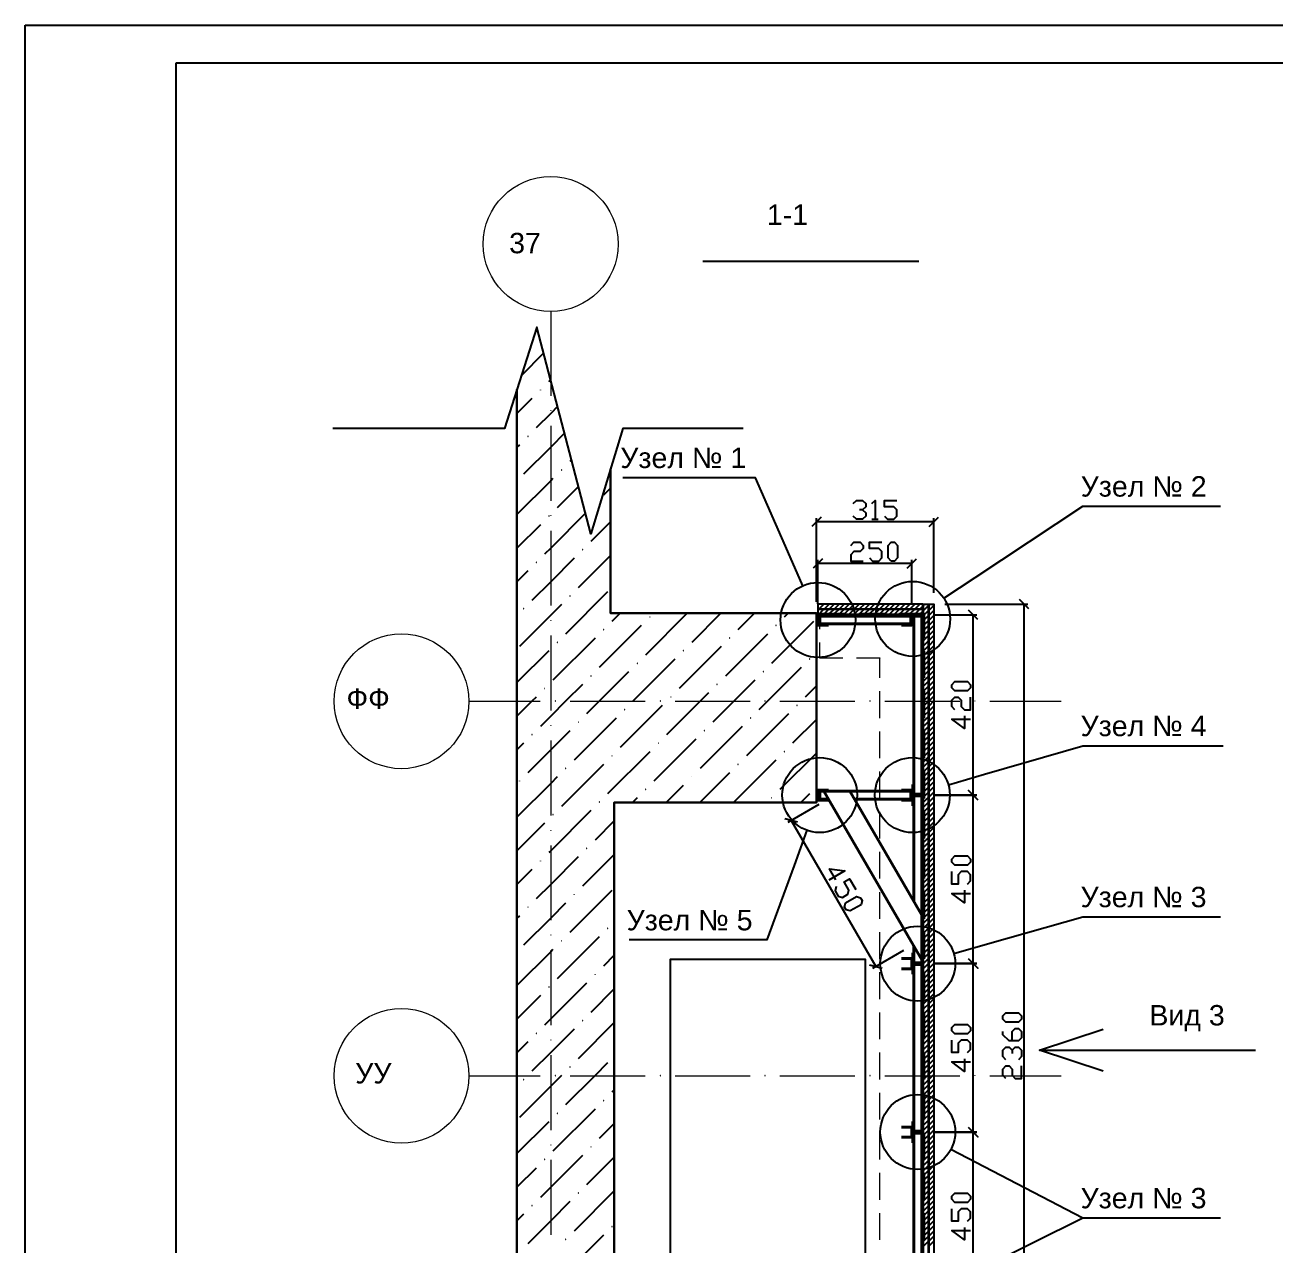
# Model space of a CAD drawing. Header units: millimetres. Extents: x 0 to 146, y 0 to 23.
# Drawn here: x 112.57 to 121.77, y 14.48 to 23.45 of the extents above; entities that cross this region are included whole.
import ezdxf

# ---------------------------------------------------------------- set-up
doc = ezdxf.new("R2010")
doc.units = ezdxf.units.MM
doc.layers.add('PDF _0', color=7, linetype='Continuous')
doc.layers.add('PDF _Текст', color=7, linetype='Continuous')
doc.layers.add('PDF _Оси-1', color=7, linetype='Continuous', true_color=0xaaaaaa)
doc.layers.add('PDF _Оси-3', color=7, linetype='Continuous', true_color=0x989898)
doc.styles.add('PDF ArialMT-Identity-H', font='arial.ttf')
doc.styles.add('PDF GOST Common-Identity-H', font='arial.ttf')

msp = doc.modelspace()

# ---------------------------------------------------------------- linework, layer by layer
at = {"layer": 'PDF _0', "lineweight": 25}
for points in [[(112.5689, 23.4484), (145.5534, 23.4484), (145.5534, 0.126), (112.5689, 0.126)], [(113.6795, 23.1707), (145.2757, 23.1707), (145.2757, 0.4036), (113.6795, 0.4036)], [(118.9375, 19.5093), (118.9146, 19.5322), (118.9146, 19.624), (118.9375, 19.647), (118.9605, 19.647), (118.9834, 19.624), (118.9834, 19.5322), (118.9605, 19.5093)], [(118.3981, 19.1585), (119.1692, 19.1585), (119.1692, 19.1929), (118.3981, 19.1929)], [(118.3981, 19.1186), (119.1692, 19.1186), (119.1692, 19.153), (118.3981, 19.153)], [(119.1748, 12.7025), (119.1748, 19.1929), (119.2092, 19.1929), (119.2092, 12.7025)], [(119.2147, 12.7025), (119.2147, 19.1929), (119.2491, 19.1929), (119.2491, 12.7025)], [(119.5205, 18.5772), (119.4976, 18.5543), (119.4058, 18.5543), (119.3829, 18.5772), (119.3829, 18.6002), (119.4058, 18.6231), (119.4976, 18.6231), (119.5205, 18.6002)], [(119.5673, 17.789), (119.2518, 17.789)], [(119.5742, 17.7546), (119.5054, 17.8234)], [(119.5205, 17.2958), (119.4976, 17.2728), (119.4058, 17.2728), (119.3829, 17.2958), (119.3829, 17.3187), (119.4058, 17.3416), (119.4976, 17.3416), (119.5205, 17.3187)], [(118.593, 16.9657), (118.6013, 16.997), (118.6807, 17.0431), (118.712, 17.0348), (118.7235, 17.0149), (118.7152, 16.9836), (118.6358, 16.9375), (118.6045, 16.9458)], [(119.5054, 16.5846), (119.5742, 16.5157)], [(119.5673, 16.5502), (119.2518, 16.5502)], [(119.8947, 16.1427), (119.8717, 16.1197), (119.78, 16.1197), (119.757, 16.1427), (119.757, 16.1656), (119.78, 16.1886), (119.8717, 16.1886), (119.8947, 16.1656)], [(119.5205, 16.0569), (119.4976, 16.034), (119.4058, 16.034), (119.3829, 16.0569), (119.3829, 16.0799), (119.4058, 16.1028), (119.4976, 16.1028), (119.5205, 16.0799)], [(119.5673, 15.3113), (119.2518, 15.3113)], [(119.5054, 15.3457), (119.5742, 15.2769)], [(119.5205, 14.8181), (119.4976, 14.7951), (119.4058, 14.7951), (119.3829, 14.8181), (119.3829, 14.841), (119.4058, 14.864), (119.4976, 14.864), (119.5205, 14.841)]]:
    msp.add_lwpolyline(points, close=True, dxfattribs=at)
for points in [[(119.1399, 21.7107), (117.5515, 21.7107)], [(117.8491, 20.4838), (116.9642, 20.4838), (116.7282, 19.709), (116.3311, 21.2279), (116.0949, 20.4838), (114.8318, 20.4838)], [(116.3812, 21.036), (116.2185, 20.8732)], [(116.4325, 20.84), (116.4195, 20.827)], [(116.2959, 20.7034), (116.1855, 20.593)], [(116.4837, 20.644), (116.4333, 20.5936), (116.3268, 20.4871)], [(116.535, 20.448), (116.4333, 20.3463), (116.2341, 20.1471)], [(116.2032, 20.3635), (116.1855, 20.3458)], [(116.5862, 20.252), (116.574, 20.2398)], [(116.4504, 20.1162), (116.4333, 20.0991), (116.1855, 19.8513)], [(116.6375, 20.0561), (116.4813, 19.8999)], [(118.2873, 19.3279), (118.1765, 19.58), (117.9385, 20.1216), (117.9375, 20.1216), (116.9645, 20.1216)], [(116.8738, 20.0451), (116.8213, 19.9926)], [(118.6579, 19.9313), (118.6808, 19.9542), (118.7267, 19.9542), (118.7497, 19.9313), (118.7497, 19.9083), (118.7267, 19.8854), (118.7038, 19.8854)], [(118.7267, 19.8854), (118.7497, 19.8625), (118.7497, 19.8395), (118.7267, 19.8166), (118.6808, 19.8166), (118.6579, 19.8395)], [(118.7956, 19.9313), (118.8185, 19.9542), (118.8185, 19.8166)], [(118.8873, 19.8395), (118.9103, 19.8166), (118.9561, 19.8166), (118.9791, 19.8395), (118.9791, 19.8854), (118.9561, 19.9083), (118.8873, 19.9083), (118.8873, 19.9542), (118.9791, 19.9542)], [(119.3245, 19.2359), (119.554, 19.3879), (120.3455, 19.9117), (120.3464, 19.9117), (121.358, 19.9117)], [(116.3577, 19.7763), (116.1855, 19.6041)], [(116.6887, 19.8601), (116.4333, 19.6047), (116.3886, 19.56)], [(116.8738, 19.7979), (116.7286, 19.6527)], [(118.4223, 19.8317), (118.3535, 19.7629)], [(118.3879, 19.208), (118.3879, 19.8248)], [(119.2491, 19.7973), (118.3879, 19.7973)], [(118.7956, 19.8166), (118.8414, 19.8166)], [(119.2147, 19.7629), (119.2835, 19.8317)], [(119.2491, 19.2755), (119.2491, 19.8248)], [(118.6393, 19.624), (118.6622, 19.647), (118.7081, 19.647), (118.7311, 19.624), (118.7311, 19.6011), (118.7081, 19.5781), (118.6622, 19.5781), (118.6393, 19.5552), (118.6393, 19.5093), (118.7311, 19.5093)], [(118.777, 19.5322), (118.7999, 19.5093), (118.8458, 19.5093), (118.8687, 19.5322), (118.8687, 19.5781), (118.8458, 19.6011), (118.777, 19.6011), (118.777, 19.647), (118.8687, 19.647)], [(116.6049, 19.5291), (116.4333, 19.3574), (116.2959, 19.2201)], [(116.8738, 19.5507), (116.6358, 19.3128)], [(118.4325, 19.5244), (118.3636, 19.4556)], [(118.3981, 19.1957), (118.3981, 19.5176)], [(119.055, 19.4556), (119.1238, 19.5244)], [(119.0894, 19.1957), (119.0894, 19.5176)], [(116.265, 19.4364), (116.1855, 19.3569)], [(119.0894, 19.49), (118.3981, 19.49)], [(116.8522, 19.2819), (116.5431, 18.9728)], [(119.9484, 19.1585), (119.8795, 19.2273)], [(116.5122, 19.1891), (116.4333, 19.1102), (116.2032, 18.8801)], [(118.4056, 19.1929), (118.3981, 19.1854)], [(118.4027, 19.153), (118.3981, 19.1483)], [(118.4398, 19.153), (118.4123, 19.1255), (118.4109, 19.1241), (118.4054, 19.1186)], [(118.4426, 19.1929), (118.4082, 19.1585)], [(118.4769, 19.153), (118.4494, 19.1255), (118.4425, 19.1186)], [(118.4797, 19.1929), (118.4453, 19.1585)], [(118.514, 19.153), (118.4864, 19.1255), (118.4796, 19.1186)], [(118.5168, 19.1929), (118.4824, 19.1585)], [(118.5511, 19.153), (118.5235, 19.1255), (118.5166, 19.1186)], [(118.5539, 19.1929), (118.5195, 19.1585)], [(118.5881, 19.153), (118.5606, 19.1255), (118.5537, 19.1186)], [(118.591, 19.1929), (118.5566, 19.1585)], [(118.6252, 19.153), (118.5977, 19.1255), (118.5908, 19.1186)], [(118.6281, 19.1929), (118.5936, 19.1585)], [(118.6623, 19.153), (118.6348, 19.1255), (118.6279, 19.1186)], [(118.6651, 19.1929), (118.6307, 19.1585)], [(118.6994, 19.153), (118.6719, 19.1255), (118.665, 19.1186)], [(118.7022, 19.1929), (118.6678, 19.1585)], [(118.7365, 19.153), (118.7089, 19.1255), (118.7021, 19.1186)], [(118.7393, 19.1929), (118.7049, 19.1585)], [(118.7736, 19.153), (118.746, 19.1255), (118.7391, 19.1186)], [(118.7764, 19.1929), (118.742, 19.1585)], [(118.8106, 19.153), (118.7831, 19.1255), (118.7762, 19.1186)], [(118.8135, 19.1929), (118.7791, 19.1585)], [(118.8477, 19.153), (118.8202, 19.1255), (118.8133, 19.1186)], [(118.8506, 19.1929), (118.8161, 19.1585)], [(118.8848, 19.153), (118.8573, 19.1255), (118.8504, 19.1186)], [(118.8876, 19.1929), (118.8532, 19.1585)], [(118.9219, 19.153), (118.8944, 19.1255), (118.8875, 19.1186)], [(118.9247, 19.1929), (118.8903, 19.1585)], [(118.959, 19.153), (118.9314, 19.1255), (118.9246, 19.1186)], [(118.9618, 19.1929), (118.9274, 19.1585)], [(118.9961, 19.153), (118.9685, 19.1255), (118.9616, 19.1186)], [(118.9989, 19.1929), (118.9645, 19.1585)], [(119.0331, 19.153), (119.0056, 19.1255), (118.9987, 19.1186)], [(119.036, 19.1929), (119.0016, 19.1585)], [(119.0702, 19.153), (119.0427, 19.1255), (119.0358, 19.1186)], [(119.0731, 19.1929), (119.0386, 19.1585)], [(119.1073, 19.153), (119.0798, 19.1255), (119.0729, 19.1186)], [(119.1101, 19.1929), (119.0757, 19.1585)], [(119.1444, 19.153), (119.1169, 19.1255), (119.11, 19.1186)], [(119.1472, 19.1929), (119.1128, 19.1585)], [(119.1692, 19.1408), (119.1539, 19.1255), (119.1471, 19.1186)], [(119.1692, 19.1778), (119.1499, 19.1585)], [(119.1843, 19.1929), (119.1748, 19.1833)], [(119.2092, 19.1807), (119.1748, 19.1463)], [(119.2092, 19.1436), (119.1823, 19.1167), (119.1748, 19.1092)], [(119.2214, 19.1929), (119.2147, 19.1862)], [(119.2491, 19.1835), (119.2147, 19.1491)], [(119.2491, 19.1464), (119.2147, 19.112)], [(119.3317, 19.1929), (119.9415, 19.1929)], [(119.5742, 19.0787), (119.5054, 19.1475)], [(119.9139, 12.7025), (119.9139, 19.1929)], [(116.943, 19.1255), (116.8831, 19.0655)], [(117.4374, 19.1255), (117.1303, 18.8183)], [(117.6847, 19.1255), (117.4702, 18.911)], [(117.9319, 19.1255), (117.8102, 19.0037)], [(118.3664, 19.0655), (118.0574, 18.7565)], [(118.1791, 19.1255), (118.1501, 19.0964)], [(119.2092, 19.1065), (119.1823, 19.0797), (119.1748, 19.0721)], [(119.2092, 19.0694), (119.1823, 19.0426), (119.1748, 19.035)], [(119.2491, 19.1093), (119.2147, 19.0749)], [(119.2491, 19.0723), (119.2147, 19.0378)], [(119.2518, 19.1131), (119.5673, 19.1131)], [(119.5398, 12.785), (119.5398, 14.0725), (119.5398, 15.3113), (119.5398, 16.5502), (119.5398, 17.789), (119.5398, 19.1131)], [(117.0994, 19.0346), (116.7904, 18.7256)], [(118.0265, 18.9728), (117.7174, 18.6638)], [(119.2092, 19.0323), (119.1823, 19.0055), (119.1748, 18.9979)], [(119.2092, 18.9953), (119.1823, 18.9684), (119.1748, 18.9608)], [(119.2092, 18.9582), (119.1823, 18.9313), (119.1748, 18.9238)], [(119.2491, 19.0352), (119.2147, 19.0008)], [(119.2491, 18.9981), (119.2147, 18.9637)], [(119.2491, 18.961), (119.2147, 18.9266)], [(116.7595, 18.9419), (116.4504, 18.6329)], [(117.6865, 18.8801), (117.3775, 18.5711)], [(119.2092, 18.9211), (119.1823, 18.8942), (119.1748, 18.8867)], [(119.2092, 18.884), (119.1823, 18.8572), (119.1748, 18.8496)], [(119.2491, 18.9239), (119.2147, 18.8895)], [(119.2491, 18.8868), (119.2147, 18.8524)], [(116.4195, 18.8492), (116.1855, 18.6152)], [(117.3466, 18.7874), (117.0377, 18.4785), (117.0376, 18.4784)], [(119.2092, 18.8469), (119.1823, 18.8201), (119.1748, 18.8125)], [(119.2092, 18.8098), (119.1823, 18.783), (119.1748, 18.7754)], [(119.2092, 18.7728), (119.1823, 18.7459), (119.1748, 18.7383)], [(119.2491, 18.8498), (119.2147, 18.8153)], [(119.2491, 18.8127), (119.2147, 18.7783)], [(119.2491, 18.7756), (119.2147, 18.7412)], [(117.0067, 18.6947), (116.7905, 18.4785), (116.6976, 18.3857)], [(118.2737, 18.7256), (118.0266, 18.4785), (117.9647, 18.4166)], [(119.2092, 18.7357), (119.1823, 18.7088), (119.1748, 18.7013)], [(119.2092, 18.6986), (119.1823, 18.6717), (119.1748, 18.6642)], [(119.2491, 18.7385), (119.2147, 18.7041)], [(119.2491, 18.7014), (119.2147, 18.667)], [(116.6667, 18.602), (116.5433, 18.4785), (116.4333, 18.3685), (116.3577, 18.293)], [(117.9338, 18.6329), (117.7794, 18.4785), (117.6247, 18.3239)], [(118.3879, 18.5926), (118.3046, 18.5093)], [(119.2092, 18.6615), (119.1823, 18.6347), (119.1748, 18.6271)], [(119.2092, 18.6244), (119.1823, 18.5976), (119.1748, 18.59)], [(119.2092, 18.5873), (119.1823, 18.5605), (119.1748, 18.5529)], [(119.2491, 18.6643), (119.2147, 18.6299)], [(119.2491, 18.6273), (119.2147, 18.5928)], [(119.2491, 18.5902), (119.2147, 18.5558)], [(116.3268, 18.5093), (116.296, 18.4785), (116.1855, 18.368)], [(117.5938, 18.5402), (117.5322, 18.4785), (117.2848, 18.2312)], [(119.2092, 18.5503), (119.1823, 18.5234), (119.1748, 18.5158)], [(119.2092, 18.5132), (119.1823, 18.4863), (119.1748, 18.4788)], [(119.2491, 18.5531), (119.2147, 18.5187)], [(119.2491, 18.516), (119.2147, 18.4816)], [(119.4058, 18.4166), (119.3829, 18.4396), (119.3829, 18.4854), (119.4058, 18.5084), (119.4287, 18.5084), (119.4517, 18.4854), (119.4517, 18.4396), (119.4746, 18.4166), (119.5205, 18.4166), (119.5205, 18.5084)], [(117.2539, 18.4475), (116.9449, 18.1384)], [(119.2092, 18.4761), (119.1823, 18.4492), (119.1748, 18.4417)], [(119.2092, 18.439), (119.1823, 18.4122), (119.1748, 18.4046)], [(119.2092, 18.4019), (119.1823, 18.3751), (119.1748, 18.3675)], [(119.2491, 18.4789), (119.2487, 18.4785), (119.2147, 18.4445)], [(119.2491, 18.4418), (119.2147, 18.4074)], [(119.2491, 18.4048), (119.2147, 18.3703)], [(116.914, 18.3548), (116.6049, 18.0457)], [(118.181, 18.3857), (117.872, 18.0766)], [(118.3879, 18.3454), (118.2119, 18.1694)], [(119.2092, 18.3648), (119.1823, 18.338), (119.1748, 18.3304)], [(119.2092, 18.3278), (119.1823, 18.3009), (119.1748, 18.2933)], [(119.2491, 18.3677), (119.2147, 18.3333)], [(119.2491, 18.3306), (119.2147, 18.2962)], [(119.4746, 18.3707), (119.4746, 18.279), (119.3829, 18.3478), (119.5205, 18.3478)], [(116.574, 18.2621), (116.4333, 18.1213), (116.265, 17.953)], [(117.8411, 18.293), (117.532, 17.9839)], [(119.2092, 18.2907), (119.1823, 18.2638), (119.1748, 18.2563)], [(119.2092, 18.2536), (119.1823, 18.2267), (119.1748, 18.2192)], [(119.2092, 18.2165), (119.1823, 18.1897), (119.1748, 18.1821)], [(119.2491, 18.2935), (119.2147, 18.2591)], [(119.2491, 18.2564), (119.2147, 18.222)], [(119.2491, 18.2193), (119.2147, 18.1849)], [(116.2341, 18.1694), (116.1855, 18.1208)], [(117.5011, 18.2003), (117.1921, 17.8912)], [(119.2092, 18.1794), (119.1823, 18.1526), (119.1748, 18.145)], [(119.2092, 18.1423), (119.1823, 18.1155), (119.1748, 18.1079)], [(119.2491, 18.1823), (119.2147, 18.1478)], [(119.2491, 18.1452), (119.2147, 18.1108)], [(119.357, 17.8654), (119.6215, 17.9419), (120.3445, 18.1513), (120.3455, 18.1513), (121.3763, 18.1513)], [(117.1612, 18.1075), (116.8522, 17.7985)], [(118.0883, 18.0457), (117.7793, 17.7367)], [(118.3879, 18.0981), (118.1192, 17.8294)], [(119.2092, 18.1053), (119.1823, 18.0784), (119.1748, 18.0708)], [(119.2092, 18.0682), (119.1823, 18.0413), (119.1748, 18.0338)], [(119.2092, 18.0311), (119.1823, 18.0042), (119.1748, 17.9967)], [(119.2491, 18.1081), (119.2147, 18.0737)], [(119.2491, 18.071), (119.2147, 18.0366)], [(119.2491, 18.0339), (119.2147, 17.9995)], [(116.8213, 18.0148), (116.5122, 17.7058)], [(117.7483, 17.953), (117.5305, 17.7352)], [(119.2092, 17.994), (119.1823, 17.9671), (119.1748, 17.9596)], [(119.2092, 17.9569), (119.1823, 17.9301), (119.1748, 17.9225)], [(119.2491, 17.9968), (119.2147, 17.9624)], [(119.2491, 17.9598), (119.2147, 17.9253)], [(116.4813, 17.9221), (116.4333, 17.8741), (116.1855, 17.6263)], [(117.4084, 17.8603), (117.2833, 17.7352)], [(119.2092, 17.9198), (119.1823, 17.893), (119.1748, 17.8854)], [(119.2092, 17.8828), (119.1823, 17.8559), (119.1748, 17.8483)], [(119.2092, 17.8457), (119.1823, 17.8188), (119.1748, 17.8113)], [(119.2491, 17.9227), (119.2147, 17.8883)], [(119.2491, 17.8856), (119.2147, 17.8512)], [(119.2491, 17.8485), (119.2147, 17.8141)], [(117.0685, 17.7676), (117.0361, 17.7352)], [(118.3355, 17.7985), (118.2722, 17.7352)], [(119.2092, 17.8086), (119.1823, 17.7817), (119.1748, 17.7742)], [(119.2092, 17.7715), (119.1823, 17.7446), (119.1748, 17.7371)], [(119.2491, 17.8114), (119.2147, 17.777)], [(119.2491, 17.7743), (119.2147, 17.7399)], [(116.7286, 17.6749), (116.4333, 17.3796), (116.4195, 17.3659)], [(118.4037, 17.7186), (118.1779, 17.5876)], [(119.2092, 17.7344), (119.1823, 17.7076), (119.1748, 17.7)], [(119.2092, 17.6973), (119.1823, 17.6705), (119.1748, 17.6629)], [(119.2092, 17.6603), (119.1823, 17.6334), (119.1748, 17.6258)], [(119.2491, 17.7373), (119.2147, 17.7028)], [(119.2491, 17.7002), (119.2147, 17.6658)], [(119.2491, 17.6631), (119.2147, 17.6287)], [(116.3886, 17.5822), (116.1855, 17.3791)], [(116.9013, 17.6004), (116.7595, 17.4586)], [(118.2487, 17.5889), (118.1547, 17.6139)], [(118.2017, 17.6014), (118.8242, 16.5289)], [(119.2092, 17.6232), (119.1823, 17.5963), (119.1748, 17.5888)], [(119.2092, 17.5861), (119.1823, 17.5592), (119.1748, 17.5517)], [(119.2491, 17.626), (119.2147, 17.5916)], [(119.2491, 17.5889), (119.2147, 17.5545)], [(118.3172, 17.5303), (118.223, 17.2716), (118.0235, 16.7241), (118.0225, 16.7241), (117.011, 16.7241)], [(119.2092, 17.549), (119.1823, 17.5221), (119.1748, 17.5146)], [(119.2092, 17.5119), (119.1823, 17.4851), (119.1748, 17.4775)], [(119.2092, 17.4748), (119.1823, 17.448), (119.1748, 17.4404)], [(119.2491, 17.5518), (119.2147, 17.5174)], [(119.2491, 17.5148), (119.2147, 17.4803)], [(119.2491, 17.4777), (119.2147, 17.4433)], [(119.2092, 17.4377), (119.1823, 17.4109), (119.1748, 17.4033)], [(119.2092, 17.4007), (119.1823, 17.3738), (119.1748, 17.3663)], [(119.2491, 17.4406), (119.2147, 17.4062)], [(119.2491, 17.4035), (119.2147, 17.3691)], [(116.6358, 17.335), (116.4333, 17.1324), (116.3268, 17.0259)], [(116.9013, 17.3532), (116.6667, 17.1187)], [(119.2092, 17.3636), (119.1823, 17.3367), (119.1748, 17.3292)], [(119.2092, 17.3265), (119.1823, 17.2996), (119.1748, 17.2921)], [(119.2491, 17.3664), (119.2147, 17.332)], [(119.2491, 17.3293), (119.2147, 17.2949)], [(119.2491, 17.2922), (119.2147, 17.2578)], [(116.2959, 17.2423), (116.1855, 17.1319)], [(118.529, 17.1673), (118.4829, 17.2466), (118.5968, 17.2332), (118.4778, 17.1641)], [(119.2092, 17.2894), (119.1823, 17.2626), (119.1748, 17.255)], [(119.2092, 17.2523), (119.1823, 17.2255), (119.1748, 17.2179)], [(119.2092, 17.2152), (119.1823, 17.1884), (119.1748, 17.1808)], [(119.2491, 17.2552), (119.2147, 17.2208)], [(119.2491, 17.2181), (119.2147, 17.1837)], [(119.4976, 17.1352), (119.5205, 17.1581), (119.5205, 17.204), (119.4976, 17.2269), (119.4517, 17.2269), (119.4287, 17.204), (119.4287, 17.1352), (119.3829, 17.1352), (119.3829, 17.2269)], [(118.5322, 17.1161), (118.5239, 17.0847), (118.5469, 17.045), (118.5783, 17.0367), (118.6179, 17.0598), (118.6263, 17.0911), (118.5917, 17.1506), (118.6314, 17.1737), (118.6775, 17.0943)], [(119.2092, 17.1782), (119.1823, 17.1513), (119.1748, 17.1438)], [(119.2092, 17.1411), (119.1823, 17.1142), (119.1748, 17.1067)], [(119.2491, 17.181), (119.2147, 17.1466)], [(119.2491, 17.1439), (119.2147, 17.1095)], [(119.2491, 17.1068), (119.2147, 17.0724)], [(116.8831, 17.0877), (116.574, 16.7787)], [(119.2092, 17.104), (119.1823, 17.0771), (119.1748, 17.0696)], [(119.2092, 17.0669), (119.1823, 17.0401), (119.1748, 17.0325)], [(119.2092, 17.0298), (119.1823, 17.003), (119.1748, 16.9954)], [(119.2491, 17.0697), (119.2147, 17.0353)], [(119.2491, 17.0327), (119.2147, 16.9983)], [(119.4746, 17.0893), (119.4746, 16.9975), (119.3829, 17.0663), (119.5205, 17.0663)], [(116.5431, 16.995), (116.4333, 16.8852), (116.2341, 16.686)], [(119.2092, 16.9927), (119.1823, 16.9659), (119.1748, 16.9583)], [(119.2092, 16.9557), (119.1823, 16.9288), (119.1748, 16.9212)], [(119.2491, 16.9956), (119.2147, 16.9612)], [(119.2491, 16.9585), (119.2147, 16.9241)], [(116.2032, 16.9023), (116.1855, 16.8847)], [(119.2092, 16.9186), (119.1823, 16.8917), (119.1748, 16.8842)], [(119.2092, 16.8815), (119.1823, 16.8546), (119.1748, 16.8471)], [(119.2092, 16.8444), (119.1823, 16.8176), (119.1748, 16.81)], [(119.2491, 16.9214), (119.2147, 16.887)], [(119.2491, 16.8843), (119.2147, 16.8499)], [(119.2491, 16.8472), (119.2147, 16.8128)], [(119.3969, 16.6253), (119.6618, 16.7004), (120.3445, 16.8941), (120.3455, 16.8941), (121.357, 16.8941)], [(116.7904, 16.7478), (116.4813, 16.4388)], [(119.2092, 16.8073), (119.1823, 16.7805), (119.1748, 16.7729)], [(119.2092, 16.7702), (119.1823, 16.7434), (119.1748, 16.7358)], [(119.2491, 16.8102), (119.2147, 16.7758)], [(119.2491, 16.7731), (119.2147, 16.7387)], [(116.4504, 16.6551), (116.4333, 16.638), (116.1855, 16.3902)], [(119.0262, 16.6461), (118.8004, 16.5151)], [(119.2092, 16.7332), (119.1823, 16.7063), (119.1748, 16.6987)], [(119.2092, 16.6961), (119.1823, 16.6692), (119.1748, 16.6617)], [(119.2092, 16.659), (119.1823, 16.6321), (119.1748, 16.6246)], [(119.2491, 16.736), (119.2147, 16.7016)], [(119.2491, 16.6989), (119.2147, 16.6645)], [(119.2491, 16.6618), (119.2147, 16.6274)], [(116.9013, 16.6115), (116.8213, 16.5315)], [(119.2092, 16.6219), (119.1823, 16.5951), (119.1748, 16.5875)], [(119.2092, 16.5848), (119.1823, 16.558), (119.1748, 16.5504)], [(119.2491, 16.6247), (119.2147, 16.5903)], [(119.2491, 16.5877), (119.2147, 16.5532)], [(118.7772, 16.5414), (118.8713, 16.5164)], [(119.2092, 16.5477), (119.1823, 16.5209), (119.1748, 16.5133)], [(119.2092, 16.5107), (119.1823, 16.4838), (119.1748, 16.4762)], [(119.2092, 16.4736), (119.1823, 16.4467), (119.1748, 16.4392)], [(119.2491, 16.5506), (119.2147, 16.5162)], [(119.2491, 16.5135), (119.2147, 16.4791)], [(119.2491, 16.4764), (119.2147, 16.442)], [(116.6976, 16.4079), (116.4333, 16.1435), (116.3886, 16.0989)], [(119.2092, 16.4365), (119.1823, 16.4096), (119.1748, 16.4021)], [(119.2092, 16.3994), (119.1823, 16.3726), (119.1748, 16.365)], [(119.2491, 16.4393), (119.2147, 16.4049)], [(119.2491, 16.4022), (119.2147, 16.3678)], [(116.3577, 16.3152), (116.1855, 16.143)], [(116.9013, 16.3643), (116.7286, 16.1916)], [(119.2092, 16.3623), (119.1823, 16.3355), (119.1748, 16.3279)], [(119.2092, 16.3252), (119.1823, 16.2984), (119.1748, 16.2908)], [(119.2092, 16.2882), (119.1823, 16.2613), (119.1748, 16.2537)], [(119.2491, 16.3652), (119.2147, 16.3307)], [(119.2491, 16.3281), (119.2147, 16.2937)], [(119.2491, 16.291), (119.2147, 16.2566)], [(119.2092, 16.2511), (119.1823, 16.2242), (119.1748, 16.2167)], [(119.2092, 16.214), (119.1823, 16.1871), (119.1748, 16.1796)], [(119.2491, 16.2539), (119.2147, 16.2195)], [(119.2491, 16.2168), (119.2147, 16.1824)], [(116.9013, 16.1171), (116.6358, 15.8516)], [(119.2092, 16.1769), (119.1823, 16.1501), (119.1748, 16.1425)], [(119.2092, 16.1398), (119.1823, 16.113), (119.1748, 16.1054)], [(119.2092, 16.1027), (119.1823, 16.0759), (119.1748, 16.0683)], [(119.2491, 16.1797), (119.2147, 16.1453)], [(119.2491, 16.1427), (119.2147, 16.1082)], [(119.2491, 16.1056), (119.2147, 16.0712)], [(116.6049, 16.0679), (116.4333, 15.8963), (116.2959, 15.7589)], [(119.2092, 16.0657), (119.1823, 16.0388), (119.1748, 16.0312)], [(119.2092, 16.0286), (119.1823, 16.0017), (119.1748, 15.9942)], [(119.2491, 16.0685), (119.2147, 16.0341)], [(119.2491, 16.0314), (119.2147, 15.997)], [(119.8258, 15.9821), (119.8258, 16.0509), (119.8488, 16.0739), (119.8717, 16.0739), (119.8947, 16.0509), (119.8947, 16.005), (119.8717, 15.9821), (119.8029, 15.9821), (119.757, 16.028), (119.757, 16.0509)], [(120.0259, 15.9143), (120.4956, 16.0691)], [(116.265, 15.9752), (116.1855, 15.8958)], [(119.2092, 15.9915), (119.1823, 15.9646), (119.1748, 15.9571)], [(119.2092, 15.9544), (119.1823, 15.9276), (119.1748, 15.92)], [(119.2092, 15.9173), (119.1823, 15.8905), (119.1748, 15.8829)], [(119.2491, 15.9943), (119.2147, 15.9599)], [(119.2491, 15.9572), (119.2147, 15.9228)], [(119.2491, 15.9202), (119.2147, 15.8857)], [(119.4976, 15.8963), (119.5205, 15.9193), (119.5205, 15.9652), (119.4976, 15.9881), (119.4517, 15.9881), (119.4287, 15.9652), (119.4287, 15.8963), (119.3829, 15.8963), (119.3829, 15.9881)], [(119.78, 15.8444), (119.757, 15.8674), (119.757, 15.9133), (119.78, 15.9362), (119.8029, 15.9362), (119.8258, 15.9133), (119.8258, 15.8903)], [(119.8258, 15.9133), (119.8488, 15.9362), (119.8717, 15.9362), (119.8947, 15.9133), (119.8947, 15.8674), (119.8717, 15.8444)], [(120.4956, 15.7596), (120.0259, 15.9143), (121.6142, 15.9143)], [(116.8522, 15.8207), (116.757, 15.7255), (116.5431, 15.5117)], [(119.2092, 15.8802), (119.1823, 15.8534), (119.1748, 15.8458)], [(119.2092, 15.8432), (119.1823, 15.8163), (119.1748, 15.8087)], [(119.2491, 15.8831), (119.2147, 15.8487)], [(119.2491, 15.846), (119.2147, 15.8116)], [(119.4746, 15.8504), (119.4746, 15.7587), (119.3829, 15.8275), (119.5205, 15.8275)], [(116.5122, 15.728), (116.5098, 15.7255), (116.4333, 15.6491), (116.2032, 15.419)], [(119.2092, 15.8061), (119.1823, 15.7792), (119.1748, 15.7717)], [(119.2092, 15.769), (119.1823, 15.7421), (119.1748, 15.7346)], [(119.2092, 15.7319), (119.1823, 15.7051), (119.1748, 15.6975)], [(119.2491, 15.8089), (119.2147, 15.7745)], [(119.2491, 15.7718), (119.2147, 15.7374)], [(119.2491, 15.7347), (119.2147, 15.7003)], [(119.78, 15.7068), (119.757, 15.7297), (119.757, 15.7756), (119.78, 15.7986), (119.8029, 15.7986), (119.8258, 15.7756), (119.8258, 15.7297), (119.8488, 15.7068), (119.8947, 15.7068), (119.8947, 15.7986)], [(119.2092, 15.6948), (119.1823, 15.668), (119.1748, 15.6604)], [(119.2092, 15.6577), (119.1823, 15.6309), (119.1748, 15.6233)], [(119.2491, 15.6977), (119.2147, 15.6632)], [(119.2491, 15.6606), (119.2147, 15.6262)], [(116.9013, 15.6226), (116.8831, 15.6044)], [(119.2092, 15.6207), (119.1823, 15.5938), (119.1748, 15.5862)], [(119.2092, 15.5836), (119.1823, 15.5567), (119.1748, 15.5492)], [(119.2092, 15.5465), (119.1823, 15.5196), (119.1748, 15.5121)], [(119.2491, 15.6235), (119.2147, 15.5891)], [(119.2491, 15.5864), (119.2147, 15.552)], [(119.2491, 15.5493), (119.2147, 15.5149)], [(116.7595, 15.4808), (116.4504, 15.1718)], [(119.2092, 15.5094), (119.1823, 15.4826), (119.1748, 15.475)], [(119.2092, 15.4723), (119.1823, 15.4455), (119.1748, 15.4379)], [(119.2491, 15.5122), (119.2147, 15.4778)], [(119.2491, 15.4752), (119.2147, 15.4407)], [(116.4195, 15.3881), (116.1855, 15.1541)], [(116.9013, 15.3754), (116.7904, 15.2645)], [(119.2092, 15.4352), (119.1823, 15.4084), (119.1748, 15.4008)], [(119.2092, 15.3982), (119.1823, 15.3713), (119.1748, 15.3637)], [(119.2092, 15.3611), (119.1823, 15.3342), (119.1748, 15.3267)], [(119.2491, 15.4381), (119.2147, 15.4037)], [(119.2491, 15.401), (119.2147, 15.3666)], [(119.2491, 15.3639), (119.2147, 15.3295)], [(119.2092, 15.324), (119.1823, 15.2971), (119.1748, 15.2896)], [(119.2092, 15.2869), (119.1823, 15.26), (119.1748, 15.2525)], [(119.2491, 15.3268), (119.2147, 15.2924)], [(119.2491, 15.2897), (119.2147, 15.2553)], [(119.2092, 15.2498), (119.1823, 15.223), (119.1748, 15.2154)], [(119.2092, 15.2127), (119.1823, 15.1859), (119.1748, 15.1783)], [(119.2092, 15.1757), (119.1823, 15.1488), (119.1748, 15.1412)], [(119.2491, 15.2527), (119.2147, 15.2182)], [(119.2491, 15.2156), (119.2147, 15.1812)], [(119.2491, 15.1785), (119.2147, 15.1441)], [(119.3763, 15.1855), (119.6204, 15.0584), (120.3445, 14.6813)], [(116.6667, 15.1409), (116.4333, 14.9074), (116.3577, 14.8318)], [(116.9013, 15.1282), (116.6976, 14.9245)], [(119.2092, 15.1386), (119.1823, 15.1117), (119.1748, 15.1042)], [(119.2092, 15.1015), (119.1823, 15.0746), (119.1748, 15.0671)], [(119.2491, 15.1414), (119.2147, 15.107)], [(119.2491, 15.1043), (119.2147, 15.0699)], [(116.3268, 15.0482), (116.1855, 14.9069)], [(119.2092, 15.0644), (119.1823, 15.0375), (119.1748, 15.03)], [(119.2092, 15.0273), (119.1823, 15.0005), (119.1748, 14.9929)], [(119.2491, 15.0672), (119.2147, 15.0328)], [(119.2491, 15.0302), (119.2147, 14.9957)], [(119.2491, 14.9931), (119.2147, 14.9587)], [(119.2092, 14.9902), (119.1823, 14.9634), (119.1748, 14.9558)], [(119.2092, 14.9532), (119.1823, 14.9263), (119.1748, 14.9187)], [(119.2092, 14.9161), (119.1823, 14.8892), (119.1748, 14.8817)], [(119.2491, 14.956), (119.2147, 14.9216)], [(119.2491, 14.9189), (119.2147, 14.8845)], [(116.9013, 14.881), (116.6049, 14.5846)], [(119.2092, 14.879), (119.1823, 14.8521), (119.1748, 14.8446)], [(119.2092, 14.8419), (119.1823, 14.815), (119.1748, 14.8075)], [(119.2491, 14.8818), (119.2147, 14.8474)], [(119.2491, 14.8447), (119.2147, 14.8103)], [(119.2491, 14.8077), (119.2147, 14.7732)], [(116.574, 14.8009), (116.4333, 14.6602), (116.265, 14.4919)], [(119.2092, 14.8048), (119.1823, 14.778), (119.1748, 14.7704)], [(119.2092, 14.7677), (119.1823, 14.7409), (119.1748, 14.7333)], [(119.2092, 14.7306), (119.1823, 14.7038), (119.1748, 14.6962)], [(119.2491, 14.7706), (119.2147, 14.7362)], [(119.2491, 14.7335), (119.2147, 14.6991)], [(119.4976, 14.6575), (119.5205, 14.6804), (119.5205, 14.7263), (119.4976, 14.7493), (119.4517, 14.7493), (119.4287, 14.7263), (119.4287, 14.6575), (119.3829, 14.6575), (119.3829, 14.7493)], [(116.2341, 14.7082), (116.1855, 14.6596)], [(119.2092, 14.6936), (119.1823, 14.6667), (119.1748, 14.6592)], [(119.2092, 14.6565), (119.1823, 14.6296), (119.1748, 14.6221)], [(119.2491, 14.6964), (119.2147, 14.662)], [(119.2491, 14.6593), (119.2147, 14.6249)], [(119.3787, 14.2021), (119.6253, 14.3245), (120.3445, 14.6813), (120.3455, 14.6813), (121.357, 14.6813)], [(116.8213, 14.5537), (116.5122, 14.2447)], [(119.2092, 14.6194), (119.1823, 14.5925), (119.1748, 14.585)], [(119.2092, 14.5823), (119.1823, 14.5555), (119.1748, 14.5479)], [(119.2092, 14.5452), (119.1823, 14.5184), (119.1748, 14.5108)], [(119.2491, 14.6222), (119.2147, 14.5878)], [(119.2491, 14.5851), (119.2147, 14.5507)], [(119.2491, 14.5481), (119.2147, 14.5137)], [(119.4746, 14.6116), (119.4746, 14.5198), (119.3829, 14.5887), (119.5205, 14.5887)], [(119.2092, 14.5081), (119.1823, 14.4813), (119.1748, 14.4737)], [(119.2491, 14.511), (119.2147, 14.4766)]]:
    msp.add_lwpolyline(points, dxfattribs=at)
at = {"layer": 'PDF _0', "lineweight": 30}
for points in [[(116.1855, 20.7693), (116.1855, 10.4708)], [(116.8738, 20.1868), (116.8738, 19.1255), (118.3879, 19.1255), (118.3879, 17.7352), (116.9013, 17.7352), (116.9013, 9.9786)]]:
    msp.add_lwpolyline(points, dxfattribs=at)
at = {"layer": 'PDF _0', "lineweight": 5}
for points in [[(116.3577, 20.7652), (116.3597, 20.7652), (116.3597, 20.7672), (116.3577, 20.7672)], [(116.265, 20.4253), (116.267, 20.4253), (116.267, 20.4273), (116.265, 20.4273)], [(116.5122, 20.178), (116.5142, 20.178), (116.5142, 20.18), (116.5122, 20.18)], [(116.4195, 19.8381), (116.4215, 19.8381), (116.4215, 19.8401), (116.4195, 19.8401)], [(116.6667, 19.5909), (116.6687, 19.5909), (116.6687, 19.5929), (116.6667, 19.5929)], [(116.3268, 19.4982), (116.3288, 19.4982), (116.3288, 19.5002), (116.3268, 19.5002)], [(116.574, 19.251), (116.576, 19.251), (116.576, 19.253), (116.574, 19.253)], [(116.2341, 19.1582), (116.2361, 19.1582), (116.2361, 19.1602), (116.2341, 19.1602)], [(117.1612, 19.0964), (117.1632, 19.0964), (117.1632, 19.0984), (117.1612, 19.0984)], [(116.8213, 19.0037), (116.8233, 19.0037), (116.8233, 19.0057), (116.8213, 19.0057)], [(118.0883, 19.0346), (118.0903, 19.0346), (118.0903, 19.0366), (118.0883, 19.0366)], [(116.4813, 18.911), (116.4833, 18.911), (116.4833, 18.913), (116.4813, 18.913)], [(117.7483, 18.9419), (117.7503, 18.9419), (117.7503, 18.9439), (117.7483, 18.9439)], [(117.4084, 18.8492), (117.4104, 18.8492), (117.4104, 18.8512), (117.4084, 18.8512)], [(118.3355, 18.7874), (118.3375, 18.7874), (118.3375, 18.7894), (118.3355, 18.7894)], [(118.852, 18.7951), (118.854, 18.7951), (118.854, 18.7971), (118.852, 18.7971)], [(117.0685, 18.7565), (117.0705, 18.7565), (117.0705, 18.7585), (117.0685, 18.7585)], [(117.9956, 18.6947), (117.9976, 18.6947), (117.9976, 18.6967), (117.9956, 18.6967)], [(116.7286, 18.6638), (116.7306, 18.6638), (116.7306, 18.6658), (116.7286, 18.6658)], [(117.6556, 18.602), (117.6576, 18.602), (117.6576, 18.604), (117.6556, 18.604)], [(116.3886, 18.5711), (116.3906, 18.5711), (116.3906, 18.5731), (116.3886, 18.5731)], [(117.3157, 18.5093), (117.3177, 18.5093), (117.3177, 18.5113), (117.3157, 18.5113)], [(116.9758, 18.4166), (116.9778, 18.4166), (116.9778, 18.4186), (116.9758, 18.4186)], [(118.2428, 18.4475), (118.2448, 18.4475), (118.2448, 18.4495), (118.2428, 18.4495)], [(116.6358, 18.3239), (116.6378, 18.3239), (116.6378, 18.3259), (116.6358, 18.3259)], [(117.9029, 18.3548), (117.9049, 18.3548), (117.9049, 18.3568), (117.9029, 18.3568)], [(116.2959, 18.2312), (116.2979, 18.2312), (116.2979, 18.2332), (116.2959, 18.2332)], [(117.5629, 18.2621), (117.5649, 18.2621), (117.5649, 18.2641), (117.5629, 18.2641)], [(117.223, 18.1694), (117.225, 18.1694), (117.225, 18.1714), (117.223, 18.1714)], [(116.8831, 18.0766), (116.8851, 18.0766), (116.8851, 18.0786), (116.8831, 18.0786)], [(118.1501, 18.1075), (118.1521, 18.1075), (118.1521, 18.1095), (118.1501, 18.1095)], [(116.5431, 17.9839), (116.5451, 17.9839), (116.5451, 17.9859), (116.5431, 17.9859)], [(117.8102, 18.0148), (117.8122, 18.0148), (117.8122, 18.0168), (117.8102, 18.0168)], [(116.2032, 17.8912), (116.2052, 17.8912), (116.2052, 17.8932), (116.2032, 17.8932)], [(117.4702, 17.9221), (117.4722, 17.9221), (117.4722, 17.9241), (117.4702, 17.9241)], [(117.1303, 17.8294), (117.1323, 17.8294), (117.1323, 17.8314), (117.1303, 17.8314)], [(118.0574, 17.7676), (118.0594, 17.7676), (118.0594, 17.7696), (118.0574, 17.7696)], [(116.7904, 17.7367), (116.7924, 17.7367), (116.7924, 17.7387), (116.7904, 17.7387)], [(116.4504, 17.644), (116.4524, 17.644), (116.4524, 17.646), (116.4504, 17.646)], [(116.6976, 17.3968), (116.6996, 17.3968), (116.6996, 17.3988), (116.6976, 17.3988)], [(116.3577, 17.3041), (116.3597, 17.3041), (116.3597, 17.3061), (116.3577, 17.3061)], [(116.6049, 17.0568), (116.6069, 17.0568), (116.6069, 17.0588), (116.6049, 17.0588)], [(116.265, 16.9641), (116.267, 16.9641), (116.267, 16.9661), (116.265, 16.9661)], [(116.8522, 16.8096), (116.8542, 16.8096), (116.8542, 16.8116), (116.8522, 16.8116)], [(116.5122, 16.7169), (116.5142, 16.7169), (116.5142, 16.7189), (116.5122, 16.7189)], [(116.7595, 16.4697), (116.7615, 16.4697), (116.7615, 16.4717), (116.7595, 16.4717)], [(116.4195, 16.377), (116.4215, 16.377), (116.4215, 16.379), (116.4195, 16.379)], [(116.6667, 16.1298), (116.6687, 16.1298), (116.6687, 16.1318), (116.6667, 16.1318)], [(116.3268, 16.037), (116.3288, 16.037), (116.3288, 16.039), (116.3268, 16.039)], [(116.574, 15.7898), (116.576, 15.7898), (116.576, 15.7918), (116.574, 15.7918)], [(116.2341, 15.6971), (116.2361, 15.6971), (116.2361, 15.6991), (116.2341, 15.6991)], [(116.8213, 15.5426), (116.8233, 15.5426), (116.8233, 15.5446), (116.8213, 15.5446)], [(116.4813, 15.4499), (116.4833, 15.4499), (116.4833, 15.4519), (116.4813, 15.4519)], [(116.7286, 15.2027), (116.7306, 15.2027), (116.7306, 15.2047), (116.7286, 15.2047)], [(116.3886, 15.11), (116.3906, 15.11), (116.3906, 15.112), (116.3886, 15.112)], [(116.6358, 14.8627), (116.6378, 14.8627), (116.6378, 14.8647), (116.6358, 14.8647)], [(116.2959, 14.77), (116.2979, 14.77), (116.2979, 14.772), (116.2959, 14.772)], [(116.8831, 14.6155), (116.8851, 14.6155), (116.8851, 14.6175), (116.8831, 14.6175)], [(116.5431, 14.5228), (116.5451, 14.5228), (116.5451, 14.5248), (116.5431, 14.5248)]]:
    msp.add_lwpolyline(points, close=True, dxfattribs=at)
at = {"layer": 'PDF _0', "color": 1, "lineweight": 40}
for points in [[(118.4751, 19.1131), (118.3981, 19.1131), (118.3981, 19.0387), (118.4751, 19.0387)], [(119.0123, 19.1131), (119.0894, 19.1131), (119.0894, 19.0387), (119.0123, 19.0387)], [(119.0949, 19.036), (119.0949, 19.1131), (119.1692, 19.1131), (119.1692, 19.036)], [(119.0949, 17.8675), (119.0949, 17.7904), (119.1692, 17.7904), (119.1692, 17.8675)], [(118.4751, 17.8262), (118.3981, 17.8262), (118.3981, 17.7518), (118.4751, 17.7518)], [(118.4751, 17.7601), (118.4114, 17.7601), (118.4114, 17.8179), (118.8334, 17.8179), (119.0812, 17.8179), (119.0812, 17.7601), (118.6661, 17.7601)], [(118.4416, 17.8179), (119.161, 16.5785)], [(118.6326, 17.8179), (119.161, 16.9075)], [(119.0123, 17.8262), (119.0894, 17.8262), (119.0894, 17.7518), (119.0123, 17.7518)], [(119.0949, 17.7105), (119.0949, 17.7876), (119.1692, 17.7876), (119.1692, 17.7105)], [(119.1032, 16.6781), (119.1032, 16.5567), (119.161, 16.5567), (119.161, 17.7831), (119.1032, 17.7831), (119.1032, 17.0071)], [(119.0123, 16.5873), (119.0894, 16.5873), (119.0894, 16.513), (119.0123, 16.513)], [(119.0949, 16.6286), (119.0949, 16.5515), (119.1692, 16.5515), (119.1692, 16.6286)], [(119.0949, 16.4717), (119.0949, 16.5488), (119.1692, 16.5488), (119.1692, 16.4717)], [(119.0949, 15.3898), (119.0949, 15.3127), (119.1692, 15.3127), (119.1692, 15.3898)], [(119.0123, 15.3485), (119.0894, 15.3485), (119.0894, 15.2742), (119.0123, 15.2742)], [(119.0949, 15.2329), (119.0949, 15.3099), (119.1692, 15.3099), (119.1692, 15.2329)]]:
    msp.add_lwpolyline(points, dxfattribs=at)
at = {"layer": 'PDF _0', "lineweight": 20}
for points in [[(118.4109, 19.0094), (118.4109, 19.1255), (118.5999, 19.1255)], [(118.6983, 19.1255), (118.8949, 19.1255)], [(118.9933, 19.1255), (119.1823, 19.1255), (119.1823, 18.9449)], [(118.5823, 18.7951), (118.4109, 18.7951), (118.4109, 18.9111)], [(118.852, 18.6499), (118.852, 18.7951), (118.6806, 18.7951)], [(119.1823, 18.8466), (119.1823, 18.6499)], [(118.852, 18.3549), (118.852, 18.5516)], [(119.1823, 18.5516), (119.1823, 18.3549)], [(118.852, 18.0599), (118.852, 18.2566)], [(119.1823, 18.2566), (119.1823, 18.0599)], [(118.852, 17.7649), (118.852, 17.9616)], [(119.1823, 17.9616), (119.1823, 17.7649)], [(118.852, 17.4699), (118.852, 17.6666)], [(119.1823, 17.6666), (119.1823, 17.4699)], [(118.852, 17.1749), (118.852, 17.3716)], [(119.1823, 17.3716), (119.1823, 17.1749)], [(118.852, 16.8799), (118.852, 17.0766)], [(119.1823, 17.0766), (119.1823, 16.8799)], [(118.852, 16.5849), (118.852, 16.7816)], [(119.1823, 16.7816), (119.1823, 16.5849)], [(118.852, 16.2899), (118.852, 16.4866)], [(119.1823, 16.4866), (119.1823, 16.2899)], [(118.852, 15.9949), (118.852, 16.1916)], [(119.1823, 16.1916), (119.1823, 15.9949)], [(118.852, 15.6999), (118.852, 15.8966)], [(119.1823, 15.8966), (119.1823, 15.6999)], [(118.852, 15.4049), (118.852, 15.6016)], [(119.1823, 15.6016), (119.1823, 15.4049)], [(118.852, 15.1099), (118.852, 15.3066)], [(119.1823, 15.3066), (119.1823, 15.1099)], [(118.852, 14.815), (118.852, 15.0116)], [(119.1823, 15.0116), (119.1823, 14.815)], [(118.852, 14.52), (118.852, 14.7166)], [(119.1823, 14.7166), (119.1823, 14.52)]]:
    msp.add_lwpolyline(points, dxfattribs=at)
at = {"layer": 'PDF _0', "color": 1, "lineweight": 40}
for points in [[(118.4109, 19.1048), (118.8334, 19.1048), (119.0812, 19.1048), (119.0812, 19.047), (118.4109, 19.047)], [(119.1032, 17.7953), (119.161, 17.7953), (119.161, 19.1048), (119.1032, 19.1048)], [(119.1032, 15.3178), (119.161, 15.3178), (119.161, 16.5443), (119.1032, 16.5443)], [(119.1032, 14.079), (119.161, 14.079), (119.161, 15.3055), (119.1032, 15.3055)]]:
    msp.add_lwpolyline(points, close=True, dxfattribs=at)
at = {"layer": 'PDF _0', "color": 5, "lineweight": 25}
msp.add_lwpolyline([(117.3109, 13.7714), (118.7487, 13.7714), (118.7487, 16.5805), (117.3109, 16.5805)], close=True, dxfattribs=at)
at = {"layer": 'PDF _0', "lineweight": 25}
for centre in [(118.3981, 19.0759), (119.0949, 19.0839), (118.4114, 17.789), (119.0926, 17.7888), (119.1321, 16.5502), (119.1321, 15.3127)]:
    msp.add_circle(centre, 0.2753, dxfattribs=at)
at = {"layer": 'PDF _Оси-1', "lineweight": 20}
for centre in [(116.4333, 21.8389), (115.3362, 18.4785), (115.3362, 15.7255)]:
    msp.add_circle(centre, 0.4955, dxfattribs=at)
at = {"layer": 'PDF _Оси-3', "lineweight": 13}
for points in [[(116.4333, 21.3434), (116.4333, 20.7232)], [(116.4333, 20.5029), (116.4333, 19.9524)], [(116.4333, 19.7321), (116.4333, 19.1815)], [(116.4333, 18.9613), (116.4333, 18.4107)], [(115.8317, 18.4785), (116.3571, 18.4785)], [(116.5773, 18.4785), (117.1279, 18.4785)], [(117.3482, 18.4785), (117.8988, 18.4785)], [(118.119, 18.4785), (118.6696, 18.4785)], [(118.8898, 18.4785), (119.4404, 18.4785)], [(119.6607, 18.4785), (120.186, 18.4785)], [(116.4333, 18.1904), (116.4333, 17.6399)], [(116.4333, 17.4196), (116.4333, 16.869)], [(116.4333, 16.6488), (116.4333, 16.0982)], [(116.4333, 15.878), (116.4333, 15.3274)], [(115.8317, 15.7255), (116.3571, 15.7255)], [(116.5773, 15.7255), (117.1279, 15.7255)], [(117.3482, 15.7255), (117.8988, 15.7255)], [(118.119, 15.7255), (118.6696, 15.7255)], [(118.8898, 15.7255), (119.4404, 15.7255)], [(119.6607, 15.7255), (120.186, 15.7255)], [(116.4333, 15.1071), (116.4333, 14.5565)]]:
    msp.add_lwpolyline(points, dxfattribs=at)
at = {"layer": 'PDF _Оси-3', "lineweight": 5}
for points in [[(116.4333, 20.6131), (116.4353, 20.6131), (116.4353, 20.6151), (116.4333, 20.6151)], [(116.4333, 19.8422), (116.4353, 19.8422), (116.4353, 19.8442), (116.4333, 19.8442)], [(116.4333, 19.0714), (116.4353, 19.0714), (116.4353, 19.0734), (116.4333, 19.0734)], [(116.4672, 18.4785), (116.4692, 18.4785), (116.4692, 18.4805), (116.4672, 18.4805)], [(117.238, 18.4785), (117.24, 18.4785), (117.24, 18.4805), (117.238, 18.4805)], [(118.0089, 18.4785), (118.0109, 18.4785), (118.0109, 18.4805), (118.0089, 18.4805)], [(118.7797, 18.4785), (118.7817, 18.4785), (118.7817, 18.4805), (118.7797, 18.4805)], [(119.5505, 18.4785), (119.5525, 18.4785), (119.5525, 18.4805), (119.5505, 18.4805)], [(116.4333, 18.3006), (116.4353, 18.3006), (116.4353, 18.3026), (116.4333, 18.3026)], [(116.4333, 17.5297), (116.4353, 17.5297), (116.4353, 17.5317), (116.4333, 17.5317)], [(116.4333, 16.7589), (116.4353, 16.7589), (116.4353, 16.7609), (116.4333, 16.7609)], [(116.4333, 15.9881), (116.4353, 15.9881), (116.4353, 15.9901), (116.4333, 15.9901)], [(116.4672, 15.7255), (116.4692, 15.7255), (116.4692, 15.7275), (116.4672, 15.7275)], [(117.238, 15.7255), (117.24, 15.7255), (117.24, 15.7275), (117.238, 15.7275)], [(118.0089, 15.7255), (118.0109, 15.7255), (118.0109, 15.7275), (118.0089, 15.7275)], [(118.7797, 15.7255), (118.7817, 15.7255), (118.7817, 15.7275), (118.7797, 15.7275)], [(119.5505, 15.7255), (119.5525, 15.7255), (119.5525, 15.7275), (119.5505, 15.7275)], [(116.4333, 15.2172), (116.4353, 15.2172), (116.4353, 15.2192), (116.4333, 15.2192)]]:
    msp.add_lwpolyline(points, close=True, dxfattribs=at)

# ---------------------------------------------------------------- texts
at = {"layer": 'PDF _Текст', "char_height": 0.15, "attachment_point": 4, "style": 'PDF GOST Common-Identity-H'}
for s, insert in [('1‐1', (118.0223, 22.0544)), ('Узел № 1', (116.9454, 20.2664)), ('Узел № 2', (120.3301, 20.0565)), ('Узел № 4', (120.3291, 18.296)), ('Узел № 3', (120.3291, 17.0388)), ('Узел № 5', (116.9918, 16.8688)), ('Вид 3', (120.835, 16.1491)), ('Узел № 3', (120.3291, 14.826))]:
    msp.add_mtext(s, dxfattribs=dict(at, insert=insert))
at = {"layer": 'PDF _Текст', "color": 253, "true_color": 0xaaaaaa, "char_height": 0.15, "attachment_point": 4, "style": 'PDF ArialMT-Identity-H'}
for s, insert in [('37', (116.1282, 21.8449)), ('ФФ', (114.9322, 18.4964)), ('УУ', (114.9964, 15.7434))]:
    msp.add_mtext(s, dxfattribs=dict(at, insert=insert))

doc.saveas('drawing.dxf')
